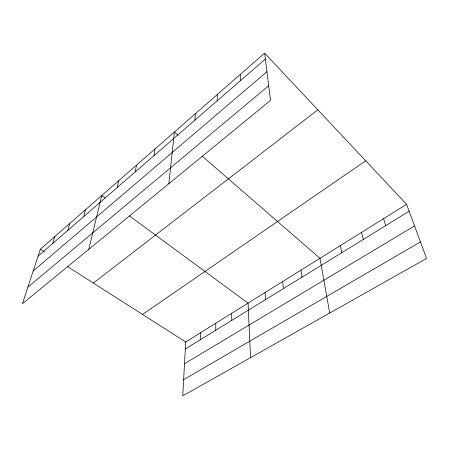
<?xml version="1.0" encoding="UTF-8"?>
<svg xmlns="http://www.w3.org/2000/svg" width="449" height="449" viewBox="0 0 449 449"><rect width="100%" height="100%" fill="white"/><g stroke="black" fill="none" stroke-linecap="round" stroke-linejoin="round"><path stroke-width="0.67" d="M215.75 330.251L215.806 323.229M217.209 100.806L217.26 94.554M200.271 339.781L200.495 332.771M406.592 204.34L185.695 341.992L182.765 395.844L426.55 258.456L406.592 204.34L264.624 53.156L40.343 249.201L22.45 303.687L270.506 100.38L264.624 53.156M194.911 120.147L195.304 113.749M168.846 183.703L174.38 132.04L178.029 135.2M154.024 155.601L154.995 148.984M135.244 171.888L136.462 165.181M117.284 187.469L118.721 180.689M88.829 249.279L101.727 195.54L105.117 198.031M83.609 216.676L85.433 209.784M67.799 230.382L69.797 223.45M52.628 243.543L54.778 236.584M38.047 256.188L265.359 59.049M33.181 271.016L266.936 71.711M27.883 287.141L268.682 85.725M93.375 283.055L317.836 109.82M142.535 314.44L365.699 160.787M185.314 348.985L409.134 211.232M184.511 363.735L414.55 225.909M183.647 379.652L420.46 241.932M40.343 249.201L44.479 251.844M67.485 266.532L185.695 341.992M129.318 215.823L248.056 303.131L250.536 357.651M202.129 156.106L319.974 258.315L329.712 313.032M383.575 218.68L385.758 225.623M361.507 232.436L363.353 239.412M340.32 245.637L341.857 252.641M300.982 270.152L301.975 277.185M282.69 281.551L283.442 288.595M265.056 292.535L265.589 299.578M240.338 74.377L240.658 80.466M231.65 313.357L231.774 320.39"/></g></svg>
